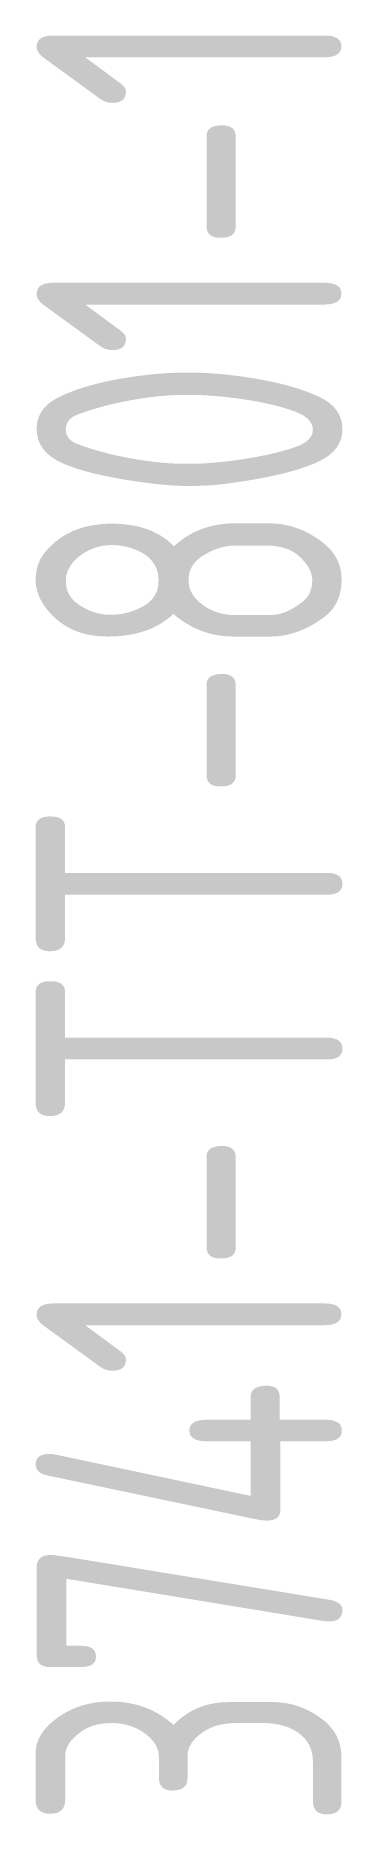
# Model space of a CAD drawing. Extents: x 127.7 to 130.2, y 324.7 to 339.3.
import ezdxf

# ---------------------------------------------------------------- set-up
doc = ezdxf.new("R2010")
doc.units = 0
doc.header["$MEASUREMENT"] = 0
doc.styles.add('spds 2.5-0.85', font='spds.shx', dxfattribs={"width": 0.85, "height": 2.5})

# ---------------------------------------------------------------- blocks, each defined once
blk = doc.blocks.new('spds2.5-85')
at = {"style": 'spds 2.5-0.85', "width": 0.85}
blk.add_text('3741-TT-801-1', height=2.5, rotation=90, dxfattribs=at).set_placement((2.508, -0.22))

msp = doc.modelspace()

# ---------------------------------------------------------------- block references
msp.add_blockref('spds2.5-85', (127.727, 324.843))

doc.saveas('drawing.dxf')
